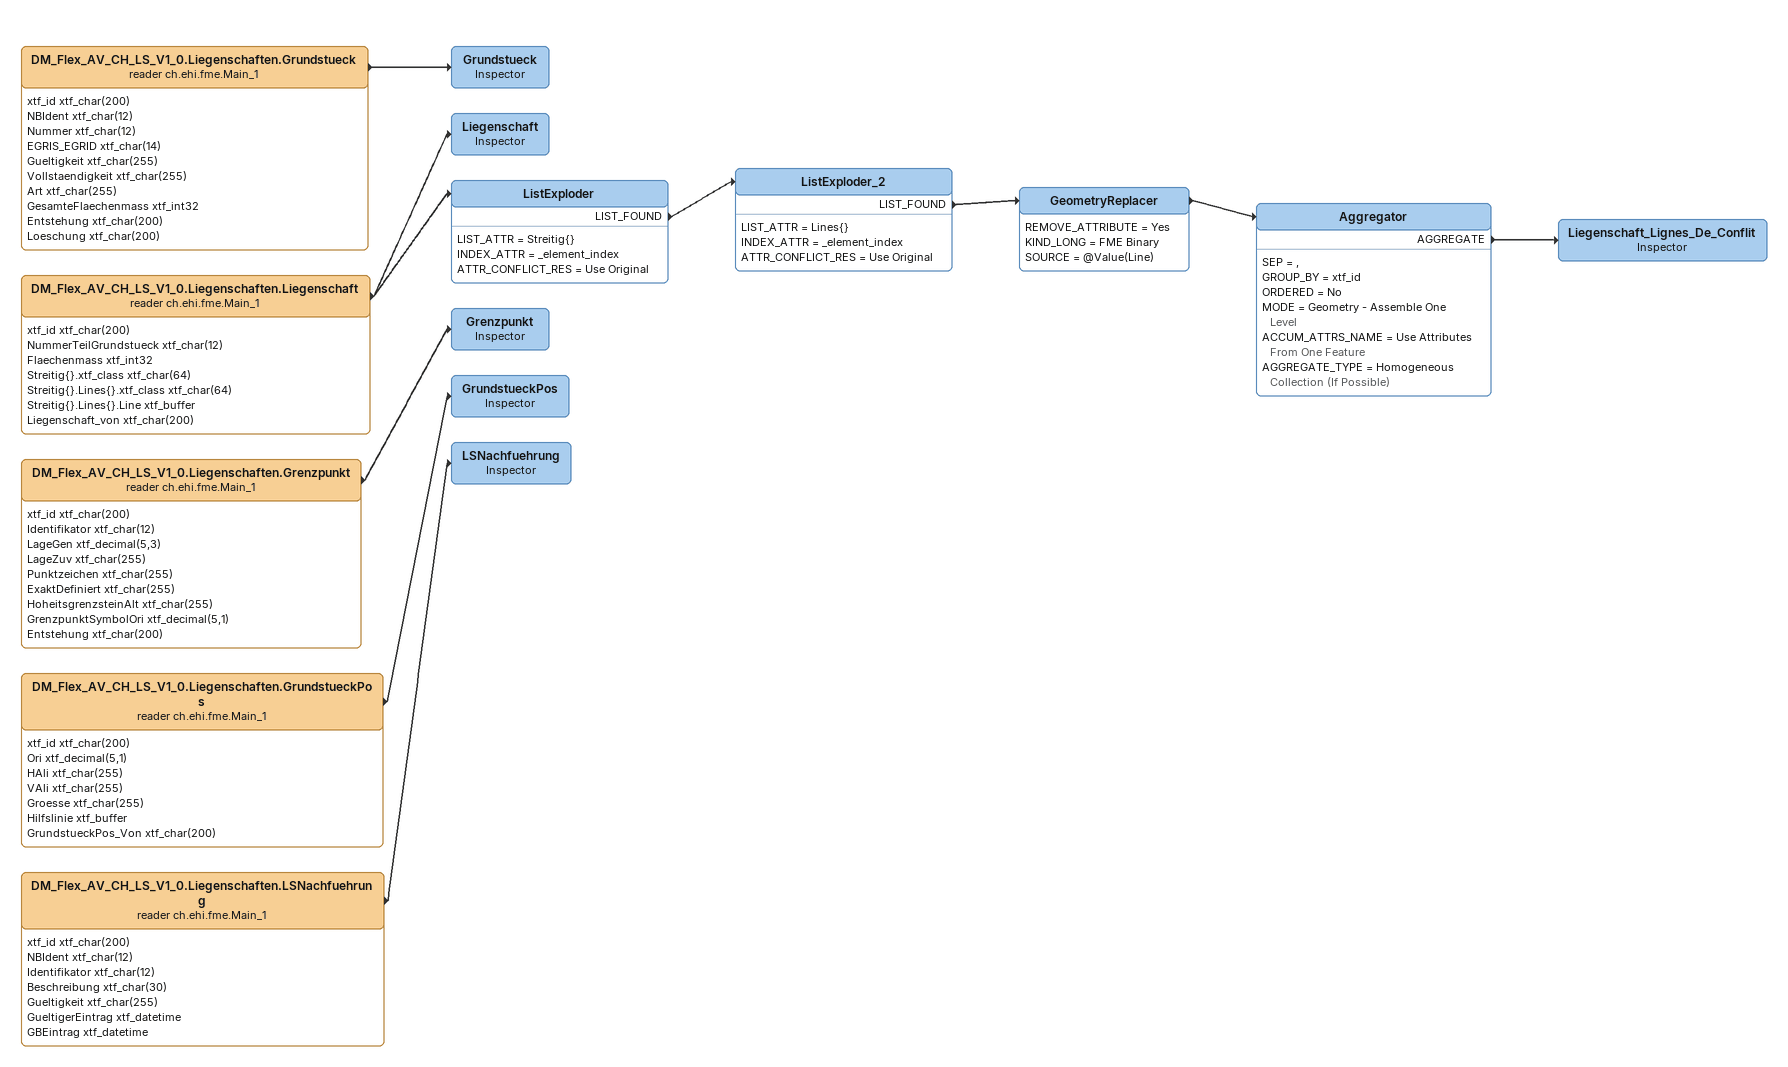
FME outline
DM_Flex_AV_CH_LS_V1_0.Liegenschaften.Grundstueck (reader ch.ehi.fme.Main_1)
    attributes: xtf_id xtf_char(200), NBIdent xtf_char(12), Nummer xtf_char(12), EGRIS_EGRID xtf_char(14), Gueltigkeit xtf_char(255), Vollstaendigkeit xtf_char(255), Art xtf_char(255), GesamteFlaechenmass xtf_int32, Entstehung xtf_char(200), Loeschung xtf_char(200)
    -> Grundstueck
Grundstueck: Inspector
DM_Flex_AV_CH_LS_V1_0.Liegenschaften.Liegenschaft (reader ch.ehi.fme.Main_1)
    attributes: xtf_id xtf_char(200), NummerTeilGrundstueck xtf_char(12), Flaechenmass xtf_int32, Streitig{}.xtf_class xtf_char(64), Streitig{}.Lines{}.xtf_class xtf_char(64), Streitig{}.Lines{}.Line xtf_buffer, Liegenschaft_von xtf_char(200)
    -> ListExploder
    -> Liegenschaft
Liegenschaft: Inspector
ListExploder
    LIST_ATTR = Streitig{}
    INDEX_ATTR = _element_index
    ATTR_CONFLICT_RES = Use Original
    LIST_FOUND -> ListExploder_2
ListExploder_2
    LIST_ATTR = Lines{}
    INDEX_ATTR = _element_index
    ATTR_CONFLICT_RES = Use Original
    LIST_FOUND -> GeometryReplacer
GeometryReplacer
    REMOVE_ATTRIBUTE = Yes
    KIND_LONG = FME Binary
    SOURCE = @Value(Line)
    -> Aggregator
Aggregator
    SEP = ,
    GROUP_BY = xtf_id
    ORDERED = No
    MODE = Geometry - Assemble One Level
    ACCUM_ATTRS_NAME = Use Attributes From One Feature
    AGGREGATE_TYPE = Homogeneous Collection (If Possible)
    AGGREGATE -> Liegenschaft_Lignes_De_Conflit
Liegenschaft_Lignes_De_Conflit: Inspector
DM_Flex_AV_CH_LS_V1_0.Liegenschaften.Grenzpunkt (reader ch.ehi.fme.Main_1)
    attributes: xtf_id xtf_char(200), Identifikator xtf_char(12), LageGen xtf_decimal(5,3), LageZuv xtf_char(255), Punktzeichen xtf_char(255), ExaktDefiniert xtf_char(255), HoheitsgrenzsteinAlt xtf_char(255), GrenzpunktSymbolOri xtf_decimal(5,1), Entstehung xtf_char(200)
    -> Grenzpunkt
Grenzpunkt: Inspector
DM_Flex_AV_CH_LS_V1_0.Liegenschaften.GrundstueckPos (reader ch.ehi.fme.Main_1)
    attributes: xtf_id xtf_char(200), Ori xtf_decimal(5,1), HAli xtf_char(255), VAli xtf_char(255), Groesse xtf_char(255), Hilfslinie xtf_buffer, GrundstueckPos_Von xtf_char(200)
    -> GrundstueckPos
GrundstueckPos: Inspector
DM_Flex_AV_CH_LS_V1_0.Liegenschaften.LSNachfuehrung (reader ch.ehi.fme.Main_1)
    attributes: xtf_id xtf_char(200), NBIdent xtf_char(12), Identifikator xtf_char(12), Beschreibung xtf_char(30), Gueltigkeit xtf_char(255), GueltigerEintrag xtf_datetime, GBEintrag xtf_datetime
    -> LSNachfuehrung
LSNachfuehrung: Inspector
